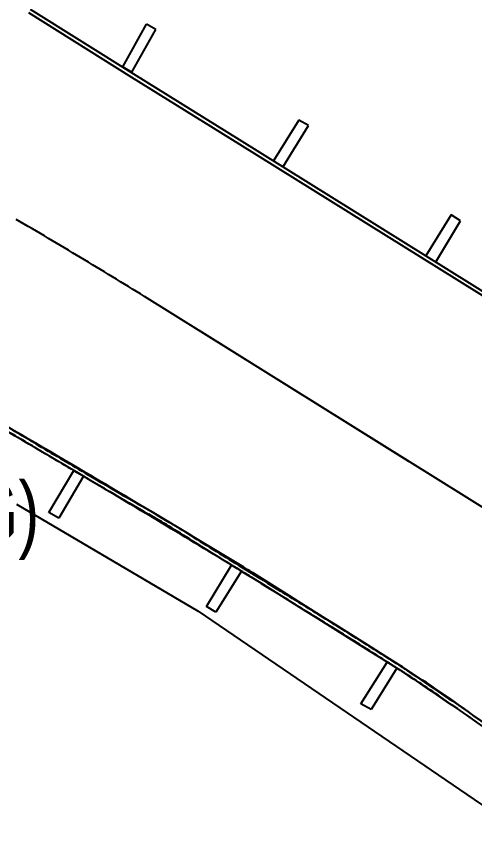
# Model space of a CAD drawing. Extents: x 71210 to 87171, y -11349 to 219.
# Drawn here: x 83612 to 83994, y -2785 to -2100 of the extents above; entities that cross this region are included whole.
import ezdxf

# ---------------------------------------------------------------- set-up
doc = ezdxf.new("R2010")
doc.units = 0
doc.layers.add('建築', color=7, linetype='Continuous')
doc.layers.add('文字', color=6, linetype='Continuous')
doc.styles.add('新細明體', font='')
doc.styles.get('新細明體').set_extended_font_data('新細明體')

msp = doc.modelspace()

# ---------------------------------------------------------------- linework, layer by layer
at = {"layer": '建築', "ltscale": 1000}
for p, q in [((83707.92, -2150.21, -15.83), (83622.13, -2096.37, -15.83)), ((83709.51, -2147.66, -15.83), (83623.56, -2093.72, -15.83)), ((83700.36, -2141.36, -12.65), (83720.16, -2105.95, -12.65)), ((83708.07, -2145.86, -12.65), (83727.87, -2110.45, -12.65)), ((83727.87, -2110.45, -12.65), (83720.16, -2105.95, -12.65)), ((83700.36, -2141.36, -12.65), (83708.07, -2145.86, -12.65)), ((83797.84, -2206.24, -15.83), (83707.92, -2150.21, -15.83)), ((83797.75, -2202.14, -15.83), (83709.51, -2147.66, -15.83)), ((83847.19, -2185.96, 29.72), (83826.08, -2219.81, 29.72)), ((83855.07, -2190.43, -12.65), (83847.19, -2185.96, -12.65)), ((83833.83, -2224.99, -12.65), (83855.07, -2190.43, -12.65)), ((84097.21, -2388.89, -12.65), (83797.75, -2202.14, -12.65)), ((83797.84, -2206.24, -15.83), (83797.84, -2206.24, -15.83)), ((84095.36, -2391.21, -12.65), (83797.84, -2206.24, -12.65)), ((83974.07, -2264.71, -12.65), (83952.79, -2298.83, -12.65)), ((83981.93, -2269.64, -12.65), (83974.07, -2264.71, -12.65)), ((83960.96, -2304.43, -12.65), (83981.93, -2269.64, -12.65)), ((84024.82, -2523.88, -12.65), (83718.56, -2332.63, -12.65)), ((83763.73, -2360.84, -12.65), (83938.48, -2469.96, -12.65)), ((83638.95, -2512.61, -12.65), (83659.64, -2477.7, -12.65)), ((83667.77, -2482.52, -12.65), (83647.15, -2517.38, -12.65)), ((83611.84, -2505.82, -12.65), (83763.18, -2594.94, -12.65)), ((83647.15, -2517.38, -12.65), (83638.95, -2512.61, -12.65)), ((83770.24, -2590.88, -12.65), (83791.08, -2556.5, -12.65)), ((83799.23, -2561.44, -12.65), (83778, -2595.79, -12.65)), ((83778, -2595.79, -12.65), (83770.24, -2590.88, -12.65)), ((83763.18, -2594.94, -12.65), (84041.76, -2785.06, -12.65)), ((83898.88, -2672.15, -12.65), (83920.7, -2637.25, -12.65)), ((83928.73, -2642.27, -12.65), (83907.33, -2676.85, -12.65)), ((83907.33, -2676.85, -12.65), (83898.88, -2672.15, -12.65))]:
    msp.add_line(p, q, dxfattribs=at)
for centre, radius, start, end in [((80921.74, -6877.69, -12.65), 5336.64, 59.06304, 59.73228), ((80921.74, -6877.69, -12.65), 5336.64, 58.3938, 59.06304), ((79239.9, -9959.89, -12.65), 8693.59, 59.366899, 60.09566), ((79917.95, -8792.85, -12.65), 7340.39, 59.279702, 60.104954), ((81171.55, -6584.62, -15.83), 4804.59, 59.2151, 59.66074), ((81171.55, -6584.62, -15.83), 4801.59, 59.2151, 59.66074), ((87638.42, 4270.16, -15.83), 7833.55, 239.215096, 239.563997), ((87638.42, 4270.16, -15.83), 7830.55, 239.215097, 239.563997), ((75506.97, -16263.62, -12.65), 16019.69, 59.09521, 59.366899), ((87105.17, 3362.57, -15.83), 6777.9, 239.563997, 240.072635), ((74518.52, -17879.18, -12.65), 17909.94, 59.022145, 59.279702), ((87105.17, 3362.57, -15.83), 6780.9, 239.563997, 240.072635), ((83371.59, -3123.16, -15.83), 702.71, 58.49256, 60.07263), ((83371.59, -3123.16, -15.83), 705.71, 58.49256, 60.07263), ((75205.26, -16767.64, -12.65), 16607.11, 58.828371, 59.095212), ((82147.42, -5120.24, -15.83), 3048.12, 58.06798, 58.49256), ((76194.88, -15086.81, -12.65), 14653.02, 58.737399, 59.022144), ((82147.42, -5120.24, -15.83), 3045.12, 58.06798, 58.49256), ((91870.8, 10481.57, -15.83), 15338.58, 238.067983, 238.257158), ((91870.8, 10481.57, -15.83), 15335.58, 238.067983, 238.257158), ((83363.6, -3278.99, -12.65), 839.43, 58.02883, 58.7374), ((117861.97, 52494.57, -15.83), 64741.34, 238.2571584, 238.2876746), ((83502.83, -3051.4, -12.65), 576.36, 57.88775, 58.82837), ((117861.97, 52494.57, -15.83), 64738.35, 238.2571584, 238.2876746), ((13986.83, -113816.76, -12.65), 131348.83, 57.8254374, 57.8877454), ((322.31, -136321.75, -12.65), 157671.29, 57.9771309, 58.0288318), ((46390.21, -63172.85, -15.83), 71226.17, 58.2586783, 58.2878652), ((46390.2, -63172.88, -15.83), 71229.2, 58.2586783, 58.2878651), ((80605.38, -7863.04, -15.83), 6191.85, 57.858219, 58.258678), ((80605.38, -7863.04, -15.83), 6188.85, 57.858219, 58.258678), ((81248.99, -6838.69, -15.83), 4979.09, 57.41175, 57.85822), ((81248.99, -6838.69, -15.83), 4982.09, 57.41175, 57.85822), ((83372.05, -3526.35, -12.65), 1048.09, 54.33588, 57.82544), ((83424.34, -3448.74, -12.65), 951.21, 55.32165, 57.97713), ((83694.27, -3013.39, -15.83), 439, 56.05505, 57.41175), ((83694.27, -3013.39, -15.83), 442, 56.05505, 57.41175), ((77305.2, -12505.24, -15.83), 11880.84, 55.794265, 56.05505), ((77305.2, -12505.24, -15.83), 11883.84, 55.794265, 56.05505), ((81617.75, -6059.9, -12.65), 4126.42, 54.04678, 55.32165), ((81738.86, -5801.15, -12.65), 3848.46, 52.82978, 54.32696), ((83391.4, -3551.59, -15.83), 1054.49, 54.45137, 55.79426), ((83391.4, -3551.59, -15.83), 1057.49, 54.45137, 55.79426)]:
    msp.add_arc(centre, radius, start, end, dxfattribs=at)

# ---------------------------------------------------------------- texts
at = {"layer": '文字', "style": '新細明體', "width": 0.8}
msp.add_text('"L11"TO"PL3"XLPE %%O22%%O/4Cx1, %%O5.5%%O(G)', height=50, dxfattribs=at).set_placement((82782.94, -2537.13, 2.86))

doc.saveas('drawing.dxf')
